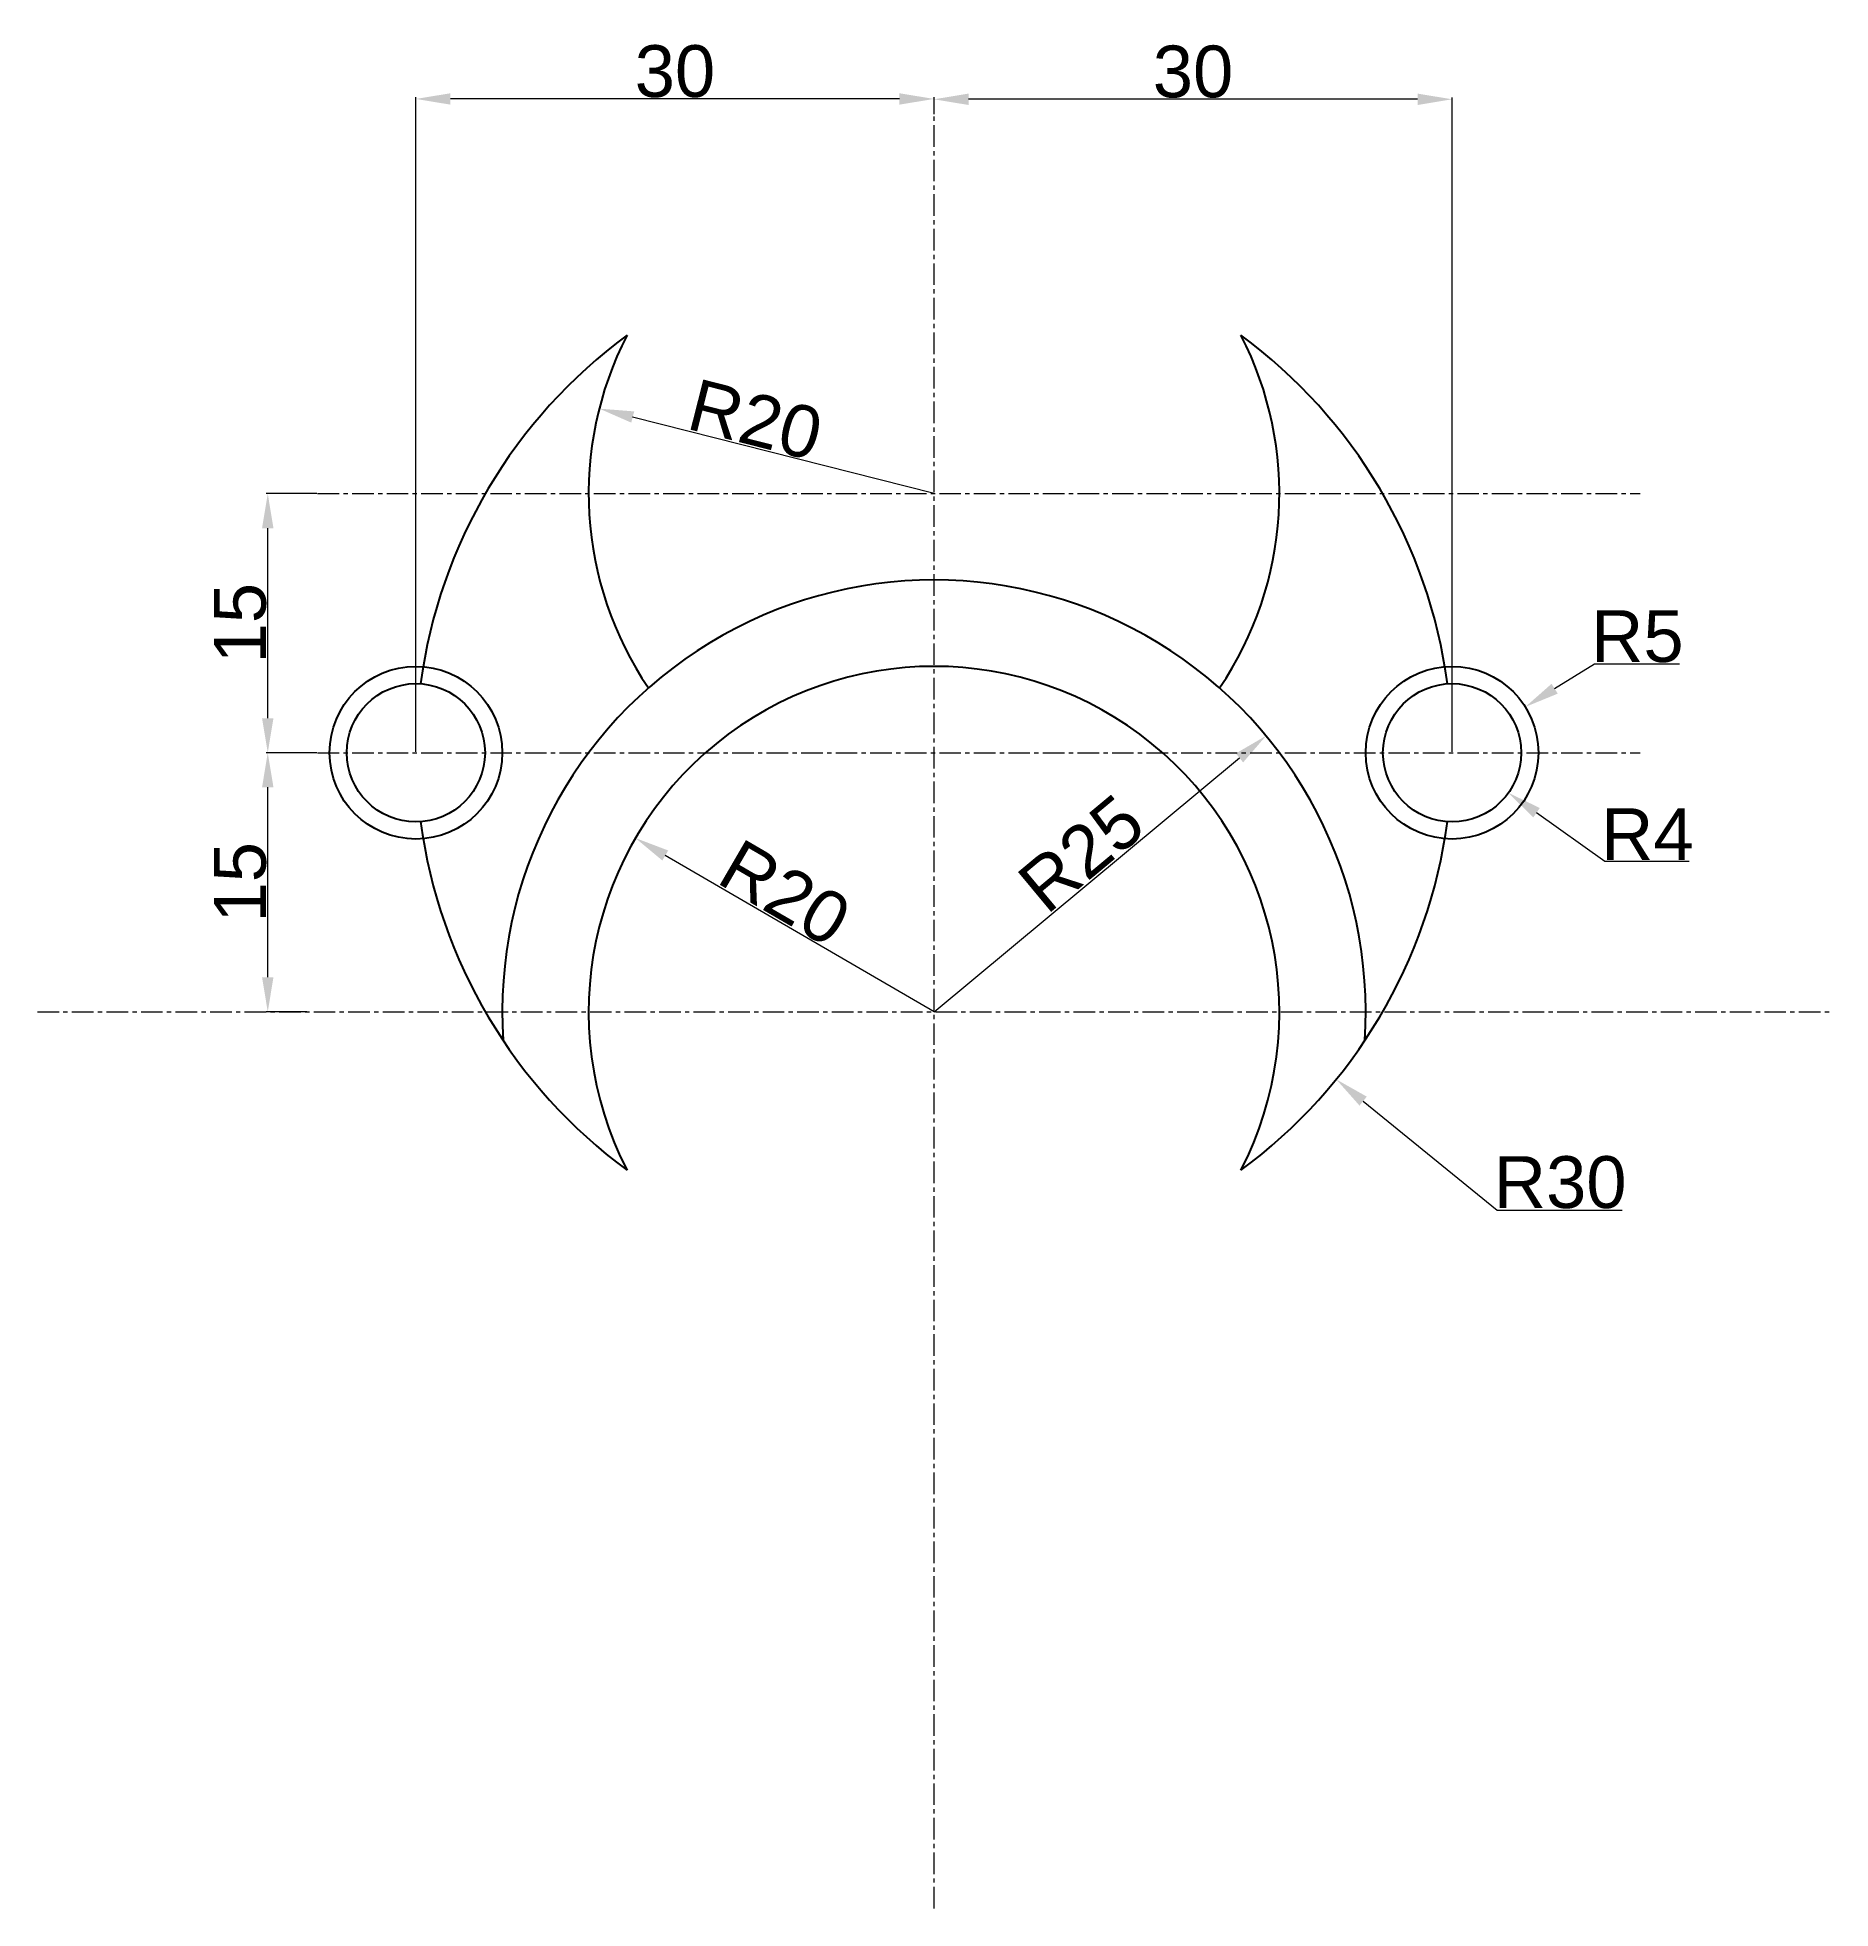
# Model space of a CAD drawing. Header units: millimetres. Extents: x -52 to 52, y -52 to 56.
import ezdxf

# ---------------------------------------------------------------- set-up
doc = ezdxf.new("R2010")
doc.units = ezdxf.units.MM
doc.header["$MEASUREMENT"] = 0
doc.linetypes.add('CENTER', pattern=[2, 1.25, -0.25, 0.25, -0.25])
doc.layers.add('AM_5', color=3, linetype='Continuous', lineweight=15)
doc.layers.add('AM_7', color=4, linetype='CENTER', lineweight=15)
doc.styles.get("Standard").update_dxf_attribs({"font": 'arial.ttf'})
doc.dimstyles.new('AM_ANSI$0', dxfattribs={"dimtxt": 3, "dimasz": 2, "dimexe": 0.1, "dimexo": 0.05, "dimgap": 0.06, "dimtad": 1, "dimtoh": 1, "dimzin": 9, "dimdsep": 46, "dimtxsty": 'Standard', "dimcen": 0, "dimclrd": 256, "dimclre": 256, "dimclrt": 2, "dimadec": 0, "dimazin": 2, "dimtp": 0.1, "dimtm": 0.1, "dimtfac": 0.71, "dimtofl": 0, "dimtmove": 0, "dimatfit": 3, "dimfxl": 1, "dimtolj": 1, "dimtzin": 7, "dimlwd": -1, "dimlwe": -1, "dimarcsym": 1})
doc.dimstyles.new('AM_ANSI$4', dxfattribs={"dimtxt": 3, "dimasz": 2, "dimexe": 0.1, "dimexo": 0.05, "dimgap": 0.06, "dimtad": 1, "dimtoh": 1, "dimzin": 9, "dimdsep": 46, "dimtxsty": 'Standard', "dimcen": 0, "dimclrd": 256, "dimclre": 256, "dimclrt": 2, "dimadec": 0, "dimazin": 2, "dimtp": 0.1, "dimtm": 0.1, "dimtfac": 0.71, "dimtofl": 0, "dimtmove": 0, "dimatfit": 0, "dimfxl": 1, "dimtolj": 1, "dimtzin": 7, "dimlwd": -1, "dimlwe": -1, "dimarcsym": 1})

# ---------------------------------------------------------------- blocks, each defined once
blk = doc.blocks.new('*D5')
at = {"layer": 'AM_5', "transparency": 16777216}
for p, q in [((-36.31, 15), (-38.68, 15)), ((-38.58, 2), (-38.58, 13)), ((-36.31, 0), (-38.68, 0))]:
    blk.add_line(p, q, dxfattribs=at)
for points in [[(-38.91, 13), (-38.25, 13), (-38.58, 15)], [(-38.91, 2), (-38.25, 2), (-38.58, 0)]]:
    blk.add_solid(points, dxfattribs=at)
at = {"layer": 'Defpoints', "color": 0, "transparency": 16777216}
for p in [(-38.58, 15), (-36.26, 15), (-36.26, 0)]:
    blk.add_point(p, dxfattribs=at)
at = {"layer": 'AM_5', "color": 2, "transparency": 16777216, "insert": (-40.17, 7.5), "char_height": 3, "attachment_point": 5, "rotation": 90}
blk.add_mtext('\\A1;15', dxfattribs=at)
blk = doc.blocks.new('*D6')
at = {"layer": 'AM_5', "transparency": 16777216}
for p, q in [((-35.74, 30), (-38.68, 30)), ((-38.58, 17), (-38.58, 28)), ((-35.74, 15), (-38.68, 15))]:
    blk.add_line(p, q, dxfattribs=at)
for points in [[(-38.91, 28), (-38.25, 28), (-38.58, 30)], [(-38.91, 17), (-38.25, 17), (-38.58, 15)]]:
    blk.add_solid(points, dxfattribs=at)
at = {"layer": 'Defpoints', "color": 0, "transparency": 16777216}
for p in [(-38.58, 30), (-35.69, 30), (-35.69, 15)]:
    blk.add_point(p, dxfattribs=at)
at = {"layer": 'AM_5', "color": 2, "transparency": 16777216, "insert": (-40.17, 22.5), "char_height": 3, "attachment_point": 5, "rotation": 90}
blk.add_mtext('\\A1;15', dxfattribs=at)
blk = doc.blocks.new('*D7')
at = {"layer": 'AM_5', "transparency": 16777216}
for p, q in [((-30, 15.05), (-30, 52.95)), ((-2, 52.85), (-28, 52.85)), ((0, 51.97), (0, 52.95))]:
    blk.add_line(p, q, dxfattribs=at)
for points in [[(-28, 53.18), (-28, 52.52), (-30, 52.85)], [(-2, 53.18), (-2, 52.52), (0, 52.85)]]:
    blk.add_solid(points, dxfattribs=at)
at = {"layer": 'Defpoints', "color": 0, "transparency": 16777216}
for p in [(-30, 52.85), (0, 51.92), (-30, 15)]:
    blk.add_point(p, dxfattribs=at)
at = {"layer": 'AM_5', "color": 2, "transparency": 16777216, "insert": (-15, 54.44), "char_height": 3, "attachment_point": 5}
blk.add_mtext('\\A1;30', dxfattribs=at)
blk = doc.blocks.new('*D8')
at = {"layer": 'AM_5', "transparency": 16777216}
for p, q in [((0, 51.97), (0, 52.93)), ((28, 52.83), (2, 52.83)), ((30, 15.05), (30, 52.93))]:
    blk.add_line(p, q, dxfattribs=at)
for points in [[(2, 53.16), (2, 52.5), (0, 52.83)], [(28, 53.16), (28, 52.5), (30, 52.83)]]:
    blk.add_solid(points, dxfattribs=at)
at = {"layer": 'Defpoints', "color": 0, "transparency": 16777216}
for p in [(0, 52.83), (0, 51.92), (30, 15)]:
    blk.add_point(p, dxfattribs=at)
at = {"layer": 'AM_5', "color": 2, "transparency": 16777216, "insert": (15, 54.42), "char_height": 3, "attachment_point": 5}
blk.add_mtext('\\A1;30', dxfattribs=at)
blk = doc.blocks.new('*D10')
at = {"layer": 'AM_5', "transparency": 16777216}
for p, q in [((35.94, 18.71), (38.24, 20.14)), ((38.24, 20.14), (43.16, 20.14))]:
    blk.add_line(p, q, dxfattribs=at)
blk.add_solid([(35.76, 18.99), (36.12, 18.42), (34.24, 17.65)], dxfattribs=at)
at = {"layer": 'Defpoints', "color": 0, "transparency": 16777216}
for p in [(34.24, 17.65), (30, 15)]:
    blk.add_point(p, dxfattribs=at)
at = {"layer": 'AM_5', "color": 2, "transparency": 16777216, "insert": (40.73, 21.73), "char_height": 3, "attachment_point": 5}
blk.add_mtext('\\A1;R5', dxfattribs=at)
blk = doc.blocks.new('*D11')
at = {"layer": 'AM_5', "transparency": 16777216}
for p, q in [((34.89, 11.53), (38.84, 8.72)), ((38.84, 8.72), (43.72, 8.72))]:
    blk.add_line(p, q, dxfattribs=at)
blk.add_solid([(35.08, 11.8), (34.7, 11.25), (33.26, 12.68)], dxfattribs=at)
at = {"layer": 'Defpoints', "color": 0, "transparency": 16777216}
for p in [(30, 15), (33.26, 12.68)]:
    blk.add_point(p, dxfattribs=at)
at = {"layer": 'AM_5', "color": 2, "transparency": 16777216, "insert": (41.31, 10.28), "char_height": 3, "attachment_point": 5}
blk.add_mtext('\\A1;R4', dxfattribs=at)
blk = doc.blocks.new('*D12')
at = {"layer": 'AM_5', "transparency": 16777216}
for p, q in [((24.85, -5.17), (32.62, -11.48)), ((32.62, -11.48), (39.84, -11.48))]:
    blk.add_line(p, q, dxfattribs=at)
blk.add_solid([(25.06, -4.91), (24.64, -5.43), (23.29, -3.91)], dxfattribs=at)
at = {"layer": 'Defpoints', "color": 0, "transparency": 16777216}
for p in [(0, 15), (23.29, -3.91)]:
    blk.add_point(p, dxfattribs=at)
at = {"layer": 'AM_5', "color": 2, "transparency": 16777216, "insert": (36.26, -9.88), "char_height": 3, "attachment_point": 5}
blk.add_mtext('\\A1;R30', dxfattribs=at)
blk = doc.blocks.new('*D13')
at = {"layer": 'AM_5', "transparency": 16777216}
blk.add_line((0, 0), (-15.56, 9.05), dxfattribs=at)
blk.add_solid([(-15.39, 9.34), (-15.73, 8.76), (-17.29, 10.06)], dxfattribs=at)
at = {"layer": 'Defpoints', "color": 0, "transparency": 16777216}
for p in [(-17.29, 10.06), (0, 0)]:
    blk.add_point(p, dxfattribs=at)
at = {"layer": 'AM_5', "color": 2, "transparency": 16777216, "insert": (-8.63, 6.87), "char_height": 3, "attachment_point": 5, "rotation": 329.8091}
blk.add_mtext('\\A1;R20', dxfattribs=at)
blk = doc.blocks.new('*D14')
at = {"layer": 'AM_5', "transparency": 16777216}
blk.add_line((0, 0), (17.69, 14.7), dxfattribs=at)
blk.add_solid([(17.48, 14.96), (17.9, 14.44), (19.23, 15.98)], dxfattribs=at)
at = {"layer": 'Defpoints', "color": 0, "transparency": 16777216}
for p in [(19.23, 15.98), (0, 0)]:
    blk.add_point(p, dxfattribs=at)
at = {"layer": 'AM_5', "color": 2, "transparency": 16777216, "insert": (8.53, 9.16), "char_height": 3, "attachment_point": 5, "rotation": 39.7246}
blk.add_mtext('\\A1;R25', dxfattribs=at)
blk = doc.blocks.new('*D15')
at = {"layer": 'AM_5', "transparency": 16777216}
blk.add_line((0, 30), (-17.45, 34.43), dxfattribs=at)
blk.add_solid([(-17.36, 34.76), (-17.53, 34.11), (-19.38, 34.92)], dxfattribs=at)
at = {"layer": 'Defpoints', "color": 0, "transparency": 16777216}
for p in [(-19.38, 34.92), (0, 30)]:
    blk.add_point(p, dxfattribs=at)
at = {"layer": 'AM_5', "color": 2, "transparency": 16777216, "insert": (-10.34, 34.27), "char_height": 3, "attachment_point": 5, "rotation": 345.7451}
blk.add_mtext('\\A1;R20', dxfattribs=at)

msp = doc.modelspace()

# ---------------------------------------------------------------- linework, layer by layer
for centre, radius in [((-30, 15), 5), ((30, 15), 5), ((-30, 15), 4), ((30, 15), 4)]:
    msp.add_circle(centre, radius)
for centre, radius, start, end in [((0, 15), 30, 126.33606, 172.35489), ((0, 30), 20, 152.72039, 214.22887), ((0, 30), 20, 325.77113, 27.27961), ((0, 15), 30, 7.64511, 53.66394), ((0, 0), 25, 356.17745, 183.82255), ((0, 0), 20, 332.72039, 207.27961), ((0, 15), 30, 187.64511, 233.66394), ((0, 15), 30, 306.33606, 352.35489)]:
    msp.add_arc(centre, radius, start, end)
at = {"layer": 'AM_7'}
for p, q in [((0, -51.918), (0, 51.918)), ((-35.691, 30), (40.898, 30)), ((-35.691, 15), (40.898, 15)), ((-51.918, 0), (51.918, 0))]:
    msp.add_line(p, q, dxfattribs=at)

# ---------------------------------------------------------------- dimensions: what is measured, and where the dimension line sits
at = {"layer": 'AM_5'}
dim = msp.add_linear_dim(base=(-30, 52.851), p1=(0, 51.918), p2=(-30, 15), dimstyle='AM_ANSI$0', dxfattribs=at)
dim.commit()
dim.dimension.update_dxf_attribs({"geometry": '*D7', "text_midpoint": (-15, 54.443)})
for base, p1, p2, angle, picture, middle in [((0, 52.831), (30, 15), (0, 51.918), 0, '*D8', (15, 54.423)), ((-38.578, 30), (-35.691, 15), (-35.691, 30), 90, '*D6', (-40.17, 22.5))]:
    dim = msp.add_linear_dim(base=base, p1=p1, p2=p2, angle=angle, dimstyle='AM_ANSI$0', dxfattribs=at)
    dim.commit()
    dim.dimension.update_dxf_attribs({"geometry": picture, "text_midpoint": middle})
for center, mpoint, picture, middle in [((0, 30), (-19.384, 34.925), '*D15', (-10.729, 32.726)), ((30, 15), (34.242, 17.647), '*D10', (40.735, 20.144)), ((0, 0), (19.228, 15.977), '*D14', (9.55, 7.935)), ((0, 15), (23.293, -3.906), '*D12', (36.258, -11.475)), ((0, 0), (-17.287, 10.058), '*D13', (-9.435, 5.489))]:
    dim = msp.add_radius_dim(center=center, mpoint=mpoint, dimstyle='AM_ANSI$4', dxfattribs=at)
    dim.commit()
    dim.dimension.update_dxf_attribs({"geometry": picture, "text_midpoint": middle, "dimtype": 164})
dim = msp.add_linear_dim(base=(-38.578, 15), p1=(-36.256, 0), p2=(-36.256, 15), angle=90, dimstyle='AM_ANSI$0', override={"dimpost": ''}, dxfattribs=at)
dim.commit()
dim.dimension.update_dxf_attribs({"geometry": '*D5', "text_midpoint": (-40.17, 7.5)})
dim = msp.add_radius_dim(center=(30, 15), mpoint=(33.261, 12.683), dimstyle='AM_ANSI$4', override={"dimpost": ''}, dxfattribs=at)
dim.commit()
dim.dimension.update_dxf_attribs({"geometry": '*D11', "text_midpoint": (41.311, 8.721), "dimtype": 164})

doc.saveas('drawing.dxf')
